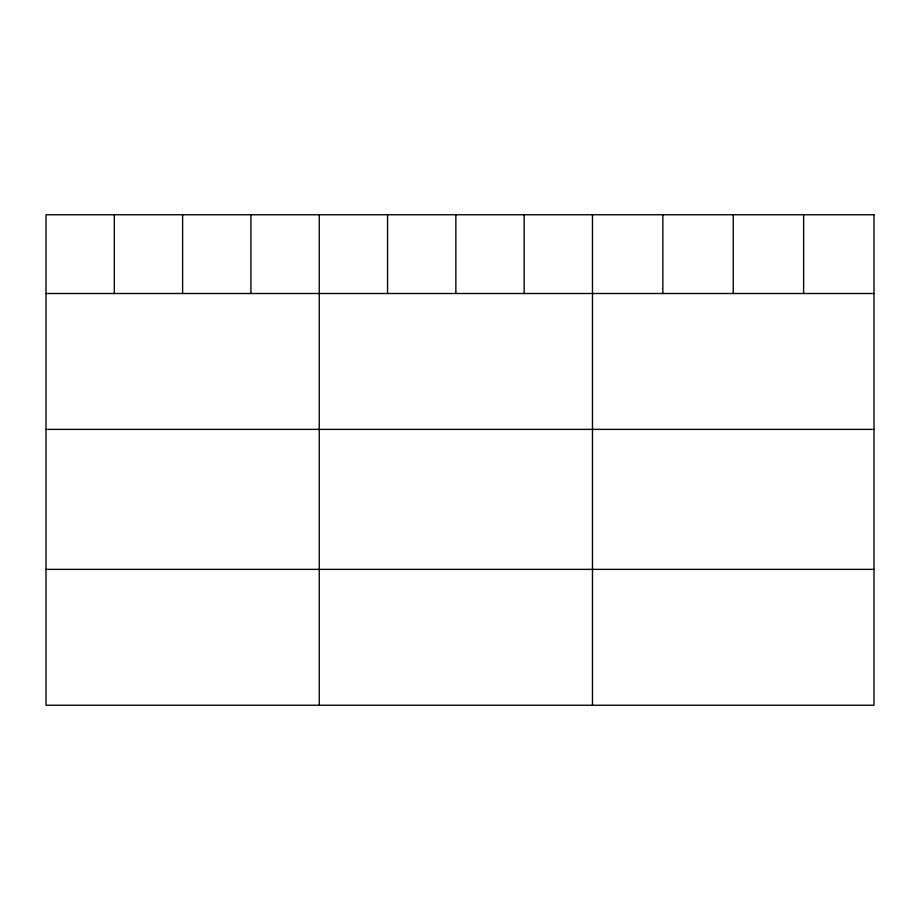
<?xml version="1.0" encoding="UTF-8"?>
<svg xmlns="http://www.w3.org/2000/svg" width="920" height="920" viewBox="0 0 920 920"><rect width="100%" height="100%" fill="white"/><g stroke="black" fill="none" stroke-linecap="round" stroke-linejoin="round"><path stroke-width="1.38" d="M46 293.503L874 293.503M46 429.375L874 429.375M46 569.365L874 569.365M803.62 214.751L803.62 293.503M733.24 214.751L733.24 293.503M662.86 214.751L662.86 293.503M592.48 214.751L592.48 705.249M524.17 214.751L524.17 293.503M455.86 214.751L455.86 293.503M387.55 214.751L387.55 293.503M319.24 214.751L319.24 705.249M250.93 214.751L250.93 293.503M182.62 214.751L182.62 293.503M114.31 214.751L114.31 293.503M874 214.751L46 214.751L46 705.249L874 705.249L874 214.751"/></g></svg>
